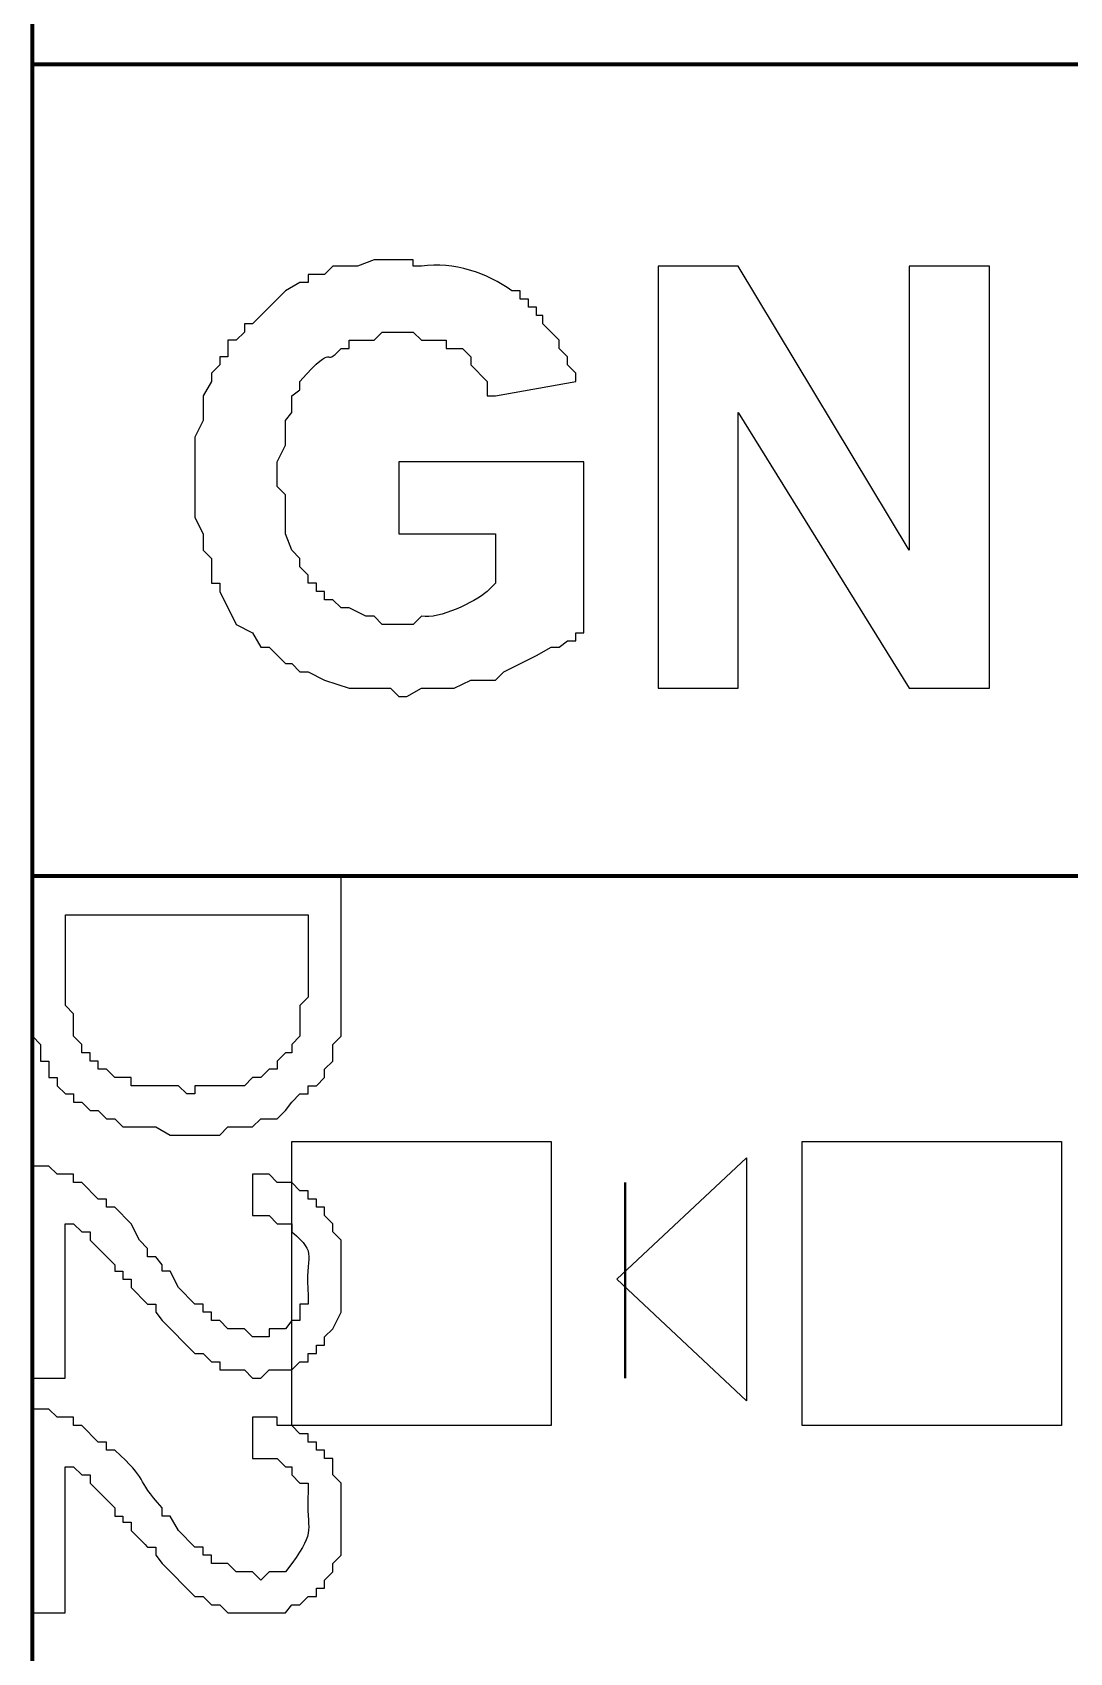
# Model space of a CAD drawing. Header units: millimetres. Extents: x -109 to -14.2, y -107.5 to -24.7.
# Drawn here: x -46.61 to -43.36, y -76.17 to -71.09 of the extents above; entities that cross this region are included whole.
import ezdxf

# ---------------------------------------------------------------- set-up
doc = ezdxf.new("R2010")
doc.units = ezdxf.units.MM
doc.header["$MEASUREMENT"] = 0
doc.layers.add('layer 1', color=7, linetype='Continuous')

msp = doc.modelspace()

# ---------------------------------------------------------------- linework, layer by layer
at = {"layer": 'layer 1', "color": 0, "lineweight": 80}
for points in [[(-46.6086, -91.5042), (-46.6086, -91.5042), (-46.6086, -40.7152), (-46.6086, -40.7152)], [(-46.6086, -71.1886), (-46.6086, -71.1886), (-37.9674, -71.1886), (-37.9674, -71.1886)], [(-46.6086, -73.7313), (-46.6086, -73.7313), (-37.9674, -73.7313), (-37.9674, -73.7313)]]:
    msp.add_open_spline(points, degree=3, dxfattribs=at)
at = {"layer": 'layer 1', "color": 0}
for points, knots in [([(-46.6086, -71.1886), (-46.6086, -71.1886), (-46.6086, -73.7313), (-46.6086, -73.7313), (-46.6086, -73.7313), (-46.6086, -73.7313), (-37.7157, -73.7313), (-37.7157, -73.7313), (-37.7157, -73.7313), (-37.7157, -73.7313), (-37.7157, -71.1886), (-37.7157, -71.1886), (-37.7157, -71.1886), (-37.7157, -71.1886), (-46.6086, -71.1886), (-46.6086, -71.1886)], [0, 0, 0, 0, 0.2, 0.2, 0.2, 0.2, 0.4, 0.4, 0.4, 0.4, 0.6, 0.6, 0.6, 0.6, 1, 1, 1, 1]), ([(-45.4599, -72.66), (-45.4599, -72.66), (-45.4599, -72.4341), (-45.4599, -72.4341), (-45.4599, -72.4341), (-45.4599, -72.4341), (-44.8791, -72.4341), (-44.8791, -72.4341), (-44.8791, -72.4341), (-44.8791, -72.4341), (-44.8791, -72.9697), (-44.8791, -72.9697), (-44.8791, -72.9697), (-44.8791, -72.9697), (-44.9049, -72.9697), (-44.9049, -72.9697), (-44.9049, -72.9697), (-44.9049, -72.9697), (-44.9049, -72.9956), (-44.9049, -72.9956), (-44.9049, -72.9956), (-44.9049, -72.9956), (-44.9307, -72.9956), (-44.9307, -72.9956), (-44.9307, -72.9956), (-44.9307, -72.9956), (-44.9565, -73.0149), (-44.9565, -73.0149), (-44.9565, -73.0149), (-44.9565, -73.0149), (-44.9823, -73.0149), (-44.9823, -73.0149), (-44.9823, -73.0149), (-44.9823, -73.0149), (-45.0275, -73.0407), (-45.0275, -73.0407), (-45.0275, -73.0407), (-45.0275, -73.0407), (-45.1307, -73.0924), (-45.1307, -73.0924), (-45.1307, -73.0924), (-45.1307, -73.0924), (-45.1565, -73.1182), (-45.1565, -73.1182), (-45.1565, -73.1182), (-45.1565, -73.1182), (-45.234, -73.1182), (-45.234, -73.1182), (-45.234, -73.1182), (-45.234, -73.1182), (-45.2856, -73.144), (-45.2856, -73.144), (-45.2856, -73.144), (-45.2856, -73.144), (-45.3889, -73.144), (-45.3889, -73.144), (-45.3889, -73.144), (-45.3889, -73.144), (-45.4341, -73.1698), (-45.4341, -73.1698), (-45.4341, -73.1698), (-45.4341, -73.1698), (-45.4599, -73.1698), (-45.4599, -73.1698), (-45.4599, -73.1698), (-45.4599, -73.1698), (-45.4857, -73.144), (-45.4857, -73.144), (-45.4857, -73.144), (-45.4857, -73.144), (-45.6148, -73.144), (-45.6148, -73.144), (-45.6148, -73.144), (-45.6148, -73.144), (-45.6922, -73.1182), (-45.6922, -73.1182), (-45.6922, -73.1182), (-45.6922, -73.1182), (-45.7438, -73.0924), (-45.7438, -73.0924), (-45.7438, -73.0924), (-45.7438, -73.0924), (-45.7696, -73.0924), (-45.7696, -73.0924), (-45.7696, -73.0924), (-45.7696, -73.0924), (-45.7954, -73.0665), (-45.7954, -73.0665), (-45.7954, -73.0665), (-45.7954, -73.0665), (-45.8148, -73.0665), (-45.8148, -73.0665), (-45.8148, -73.0665), (-45.8148, -73.0665), (-45.8664, -73.0149), (-45.8664, -73.0149), (-45.8664, -73.0149), (-45.8664, -73.0149), (-45.8922, -73.0149), (-45.8922, -73.0149), (-45.8922, -73.0149), (-45.8922, -73.0149), (-45.9181, -72.9697), (-45.9181, -72.9697), (-45.9181, -72.9697), (-45.9181, -72.9697), (-45.9697, -72.9439), (-45.9697, -72.9439), (-45.9697, -72.9439), (-45.9697, -72.9439), (-46.0213, -72.8407), (-46.0213, -72.8407), (-46.0213, -72.8407), (-46.0213, -72.8407), (-46.0213, -72.8149), (-46.0213, -72.8149), (-46.0213, -72.8149), (-46.0213, -72.8149), (-46.0471, -72.8149), (-46.0471, -72.8149), (-46.0471, -72.8149), (-46.0471, -72.8149), (-46.0471, -72.7374), (-46.0471, -72.7374), (-46.0471, -72.7374), (-46.0471, -72.7374), (-46.0729, -72.7116), (-46.0729, -72.7116), (-46.0729, -72.7116), (-46.0729, -72.7116), (-46.0729, -72.66), (-46.0729, -72.66), (-46.0729, -72.66), (-46.0729, -72.66), (-46.0988, -72.6084), (-46.0988, -72.6084), (-46.0988, -72.6084), (-46.0988, -72.6084), (-46.0988, -72.3567), (-46.0988, -72.3567), (-46.0988, -72.3567), (-46.0988, -72.3567), (-46.0729, -72.305), (-46.0729, -72.305), (-46.0729, -72.305), (-46.0729, -72.305), (-46.0729, -72.2276), (-46.0729, -72.2276), (-46.0729, -72.2276), (-46.0729, -72.2276), (-46.0471, -72.1824), (-46.0471, -72.1824), (-46.0471, -72.1824), (-46.0471, -72.1824), (-46.0471, -72.1566), (-46.0471, -72.1566), (-46.0471, -72.1566), (-46.0471, -72.1566), (-46.0213, -72.1308), (-46.0213, -72.1308), (-46.0213, -72.1308), (-46.0213, -72.1308), (-46.0213, -72.105), (-46.0213, -72.105), (-46.0213, -72.105), (-46.0213, -72.105), (-45.9955, -72.105), (-45.9955, -72.105), (-45.9955, -72.105), (-45.9955, -72.105), (-45.9955, -72.0533), (-45.9955, -72.0533), (-45.9955, -72.0533), (-45.9955, -72.0533), (-45.9697, -72.0533), (-45.9697, -72.0533), (-45.9697, -72.0533), (-45.9697, -72.0533), (-45.9439, -72.0275), (-45.9439, -72.0275), (-45.9439, -72.0275), (-45.9439, -72.0275), (-45.9439, -72.0017), (-45.9439, -72.0017), (-45.9439, -72.0017), (-45.9439, -72.0017), (-45.9181, -72.0017), (-45.9181, -72.0017), (-45.9181, -72.0017), (-45.9181, -72.0017), (-45.8148, -71.8985), (-45.8148, -71.8985), (-45.8148, -71.8985), (-45.8148, -71.8985), (-45.7696, -71.8727), (-45.7696, -71.8727), (-45.7696, -71.8727), (-45.7696, -71.8727), (-45.7438, -71.8727), (-45.7438, -71.8727), (-45.7438, -71.8727), (-45.7438, -71.8727), (-45.7438, -71.8468), (-45.7438, -71.8468), (-45.7438, -71.8468), (-45.7438, -71.8468), (-45.6922, -71.8468), (-45.6922, -71.8468), (-45.6922, -71.8468), (-45.6922, -71.8468), (-45.6664, -71.821), (-45.6664, -71.821), (-45.6664, -71.821), (-45.6664, -71.821), (-45.5889, -71.821), (-45.5889, -71.821), (-45.5889, -71.821), (-45.5889, -71.821), (-45.5373, -71.8017), (-45.5373, -71.8017), (-45.5373, -71.8017), (-45.5373, -71.8017), (-45.4147, -71.8017), (-45.4147, -71.8017), (-45.4147, -71.8017), (-45.4147, -71.8017), (-45.4147, -71.821), (-45.4147, -71.821), (-45.4147, -71.821), (-45.4147, -71.821), (-45.3889, -71.821), (-45.3889, -71.821), (-45.3889, -71.821), (-45.2852, -71.8061), (-45.1836, -71.8425), (-45.1049, -71.8985), (-45.1049, -71.8985), (-45.1049, -71.8985), (-45.0791, -71.8985), (-45.0791, -71.8985), (-45.0791, -71.8985), (-45.0791, -71.8985), (-45.0791, -71.9243), (-45.0791, -71.9243), (-45.0791, -71.9243), (-45.0791, -71.9243), (-45.0533, -71.9243), (-45.0533, -71.9243), (-45.0533, -71.9243), (-45.0533, -71.9243), (-45.0533, -71.9501), (-45.0533, -71.9501), (-45.0533, -71.9501), (-45.0533, -71.9501), (-45.0275, -71.9501), (-45.0275, -71.9501), (-45.0275, -71.9501), (-45.0275, -71.9501), (-45.0275, -71.9759), (-45.0275, -71.9759), (-45.0275, -71.9759), (-45.0275, -71.9759), (-45.0081, -71.9759), (-45.0081, -71.9759), (-45.0081, -71.9759), (-45.0081, -71.9759), (-45.0081, -72.0017), (-45.0081, -72.0017), (-45.0081, -72.0017), (-45.0081, -72.0017), (-44.9565, -72.0533), (-44.9565, -72.0533), (-44.9565, -72.0533), (-44.9565, -72.0533), (-44.9565, -72.0792), (-44.9565, -72.0792), (-44.9565, -72.0792), (-44.9565, -72.0792), (-44.9307, -72.105), (-44.9307, -72.105), (-44.9307, -72.105), (-44.9307, -72.105), (-44.9307, -72.1308), (-44.9307, -72.1308), (-44.9307, -72.1308), (-44.9307, -72.1308), (-44.9049, -72.1566), (-44.9049, -72.1566), (-44.9049, -72.1566), (-44.9049, -72.1566), (-44.9049, -72.1824), (-44.9049, -72.1824), (-44.9049, -72.1824), (-44.9049, -72.1824), (-45.1565, -72.2276), (-45.1565, -72.2276), (-45.1565, -72.2276), (-45.1565, -72.2276), (-45.1824, -72.2276), (-45.1824, -72.2276), (-45.1824, -72.2276), (-45.1824, -72.2276), (-45.1824, -72.1824), (-45.1824, -72.1824), (-45.1824, -72.1824), (-45.1824, -72.1824), (-45.234, -72.1308), (-45.234, -72.1308), (-45.234, -72.1308), (-45.234, -72.1308), (-45.234, -72.105), (-45.234, -72.105), (-45.234, -72.105), (-45.234, -72.105), (-45.2598, -72.0792), (-45.2598, -72.0792), (-45.2598, -72.0792), (-45.2598, -72.0792), (-45.3114, -72.0792), (-45.3114, -72.0792), (-45.3114, -72.0792), (-45.3114, -72.0792), (-45.3114, -72.0533), (-45.3114, -72.0533), (-45.3114, -72.0533), (-45.3114, -72.0533), (-45.3889, -72.0533), (-45.3889, -72.0533), (-45.3889, -72.0533), (-45.3889, -72.0533), (-45.4147, -72.0275), (-45.4147, -72.0275), (-45.4147, -72.0275), (-45.4147, -72.0275), (-45.5115, -72.0275), (-45.5115, -72.0275), (-45.5115, -72.0275), (-45.5115, -72.0275), (-45.5373, -72.0533), (-45.5373, -72.0533), (-45.5373, -72.0533), (-45.5373, -72.0533), (-45.6148, -72.0533), (-45.6148, -72.0533), (-45.6148, -72.0533), (-45.6148, -72.0533), (-45.6148, -72.0792), (-45.6148, -72.0792), (-45.6148, -72.0792), (-45.6148, -72.0792), (-45.6406, -72.0792), (-45.6406, -72.0792), (-45.6406, -72.0792), (-45.7019, -72.1468), (-45.6501, -72.0475), (-45.7696, -72.1824), (-45.7696, -72.1824), (-45.7696, -72.1824), (-45.7696, -72.2082), (-45.7696, -72.2082), (-45.7696, -72.2082), (-45.7696, -72.2082), (-45.7954, -72.2276), (-45.7954, -72.2276), (-45.7954, -72.2276), (-45.7954, -72.2276), (-45.7954, -72.2792), (-45.7954, -72.2792), (-45.7954, -72.2792), (-45.7954, -72.2792), (-45.8148, -72.305), (-45.8148, -72.305), (-45.8148, -72.305), (-45.8148, -72.305), (-45.8148, -72.3825), (-45.8148, -72.3825), (-45.8148, -72.3825), (-45.8148, -72.3825), (-45.8406, -72.4341), (-45.8406, -72.4341), (-45.8406, -72.4341), (-45.8406, -72.4341), (-45.8406, -72.5116), (-45.8406, -72.5116), (-45.8406, -72.5116), (-45.8406, -72.5116), (-45.8148, -72.5373), (-45.8148, -72.5373), (-45.8148, -72.5373), (-45.8148, -72.5373), (-45.8148, -72.66), (-45.8148, -72.66), (-45.8148, -72.66), (-45.8148, -72.66), (-45.7954, -72.7116), (-45.7954, -72.7116), (-45.7954, -72.7116), (-45.7954, -72.7116), (-45.7696, -72.7374), (-45.7696, -72.7374), (-45.7696, -72.7374), (-45.7696, -72.7374), (-45.7696, -72.7632), (-45.7696, -72.7632), (-45.7696, -72.7632), (-45.7696, -72.7632), (-45.7438, -72.789), (-45.7438, -72.789), (-45.7438, -72.789), (-45.7438, -72.789), (-45.7438, -72.8149), (-45.7438, -72.8149), (-45.7438, -72.8149), (-45.7438, -72.8149), (-45.718, -72.8149), (-45.718, -72.8149), (-45.718, -72.8149), (-45.718, -72.8149), (-45.718, -72.8407), (-45.718, -72.8407), (-45.718, -72.8407), (-45.718, -72.8407), (-45.6922, -72.8407), (-45.6922, -72.8407), (-45.6922, -72.8407), (-45.6922, -72.8407), (-45.6922, -72.8665), (-45.6922, -72.8665), (-45.6922, -72.8665), (-45.6922, -72.8665), (-45.6664, -72.8665), (-45.6664, -72.8665), (-45.6664, -72.8665), (-45.6664, -72.8665), (-45.6406, -72.8923), (-45.6406, -72.8923), (-45.6406, -72.8923), (-45.6406, -72.8923), (-45.6148, -72.8923), (-45.6148, -72.8923), (-45.6148, -72.8923), (-45.6148, -72.8923), (-45.5631, -72.9181), (-45.5631, -72.9181), (-45.5631, -72.9181), (-45.5631, -72.9181), (-45.5373, -72.9181), (-45.5373, -72.9181), (-45.5373, -72.9181), (-45.5373, -72.9181), (-45.5115, -72.9439), (-45.5115, -72.9439), (-45.5115, -72.9439), (-45.5115, -72.9439), (-45.4147, -72.9439), (-45.4147, -72.9439), (-45.4147, -72.9439), (-45.4147, -72.9439), (-45.3889, -72.9181), (-45.3889, -72.9181), (-45.3889, -72.9181), (-45.3305, -72.9278), (-45.224, -72.8744), (-45.1824, -72.8407), (-45.1824, -72.8407), (-45.1824, -72.8407), (-45.1565, -72.8149), (-45.1565, -72.8149), (-45.1565, -72.8149), (-45.1565, -72.8149), (-45.1565, -72.66), (-45.1565, -72.66), (-45.1565, -72.66), (-45.1565, -72.66), (-45.4599, -72.66), (-45.4599, -72.66)], [0, 0, 0, 0, 0.008333, 0.008333, 0.008333, 0.008333, 0.016667, 0.016667, 0.016667, 0.016667, 0.025, 0.025, 0.025, 0.025, 0.033333, 0.033333, 0.033333, 0.033333, 0.041667, 0.041667, 0.041667, 0.041667, 0.05, 0.05, 0.05, 0.05, 0.058333, 0.058333, 0.058333, 0.058333, 0.066667, 0.066667, 0.066667, 0.066667, 0.075, 0.075, 0.075, 0.075, 0.083333, 0.083333, 0.083333, 0.083333, 0.091667, 0.091667, 0.091667, 0.091667, 0.1, 0.1, 0.1, 0.1, 0.108333, 0.108333, 0.108333, 0.108333, 0.116667, 0.116667, 0.116667, 0.116667, 0.125, 0.125, 0.125, 0.125, 0.133333, 0.133333, 0.133333, 0.133333, 0.141667, 0.141667, 0.141667, 0.141667, 0.15, 0.15, 0.15, 0.15, 0.158333, 0.158333, 0.158333, 0.158333, 0.166667, 0.166667, 0.166667, 0.166667, 0.175, 0.175, 0.175, 0.175, 0.183333, 0.183333, 0.183333, 0.183333, 0.191667, 0.191667, 0.191667, 0.191667, 0.2, 0.2, 0.2, 0.2, 0.208333, 0.208333, 0.208333, 0.208333, 0.216667, 0.216667, 0.216667, 0.216667, 0.225, 0.225, 0.225, 0.225, 0.233333, 0.233333, 0.233333, 0.233333, 0.241667, 0.241667, 0.241667, 0.241667, 0.25, 0.25, 0.25, 0.25, 0.258333, 0.258333, 0.258333, 0.258333, 0.266667, 0.266667, 0.266667, 0.266667, 0.275, 0.275, 0.275, 0.275, 0.283333, 0.283333, 0.283333, 0.283333, 0.291667, 0.291667, 0.291667, 0.291667, 0.3, 0.3, 0.3, 0.3, 0.308333, 0.308333, 0.308333, 0.308333, 0.316667, 0.316667, 0.316667, 0.316667, 0.325, 0.325, 0.325, 0.325, 0.333333, 0.333333, 0.333333, 0.333333, 0.341667, 0.341667, 0.341667, 0.341667, 0.35, 0.35, 0.35, 0.35, 0.358333, 0.358333, 0.358333, 0.358333, 0.366667, 0.366667, 0.366667, 0.366667, 0.375, 0.375, 0.375, 0.375, 0.383333, 0.383333, 0.383333, 0.383333, 0.391667, 0.391667, 0.391667, 0.391667, 0.4, 0.4, 0.4, 0.4, 0.408333, 0.408333, 0.408333, 0.408333, 0.416667, 0.416667, 0.416667, 0.416667, 0.425, 0.425, 0.425, 0.425, 0.433333, 0.433333, 0.433333, 0.433333, 0.441667, 0.441667, 0.441667, 0.441667, 0.45, 0.45, 0.45, 0.45, 0.458333, 0.458333, 0.458333, 0.458333, 0.466667, 0.466667, 0.466667, 0.466667, 0.475, 0.475, 0.475, 0.475, 0.483333, 0.483333, 0.483333, 0.483333, 0.491667, 0.491667, 0.491667, 0.491667, 0.5, 0.5, 0.5, 0.5, 0.508333, 0.508333, 0.508333, 0.508333, 0.516667, 0.516667, 0.516667, 0.516667, 0.525, 0.525, 0.525, 0.525, 0.533333, 0.533333, 0.533333, 0.533333, 0.541667, 0.541667, 0.541667, 0.541667, 0.55, 0.55, 0.55, 0.55, 0.558333, 0.558333, 0.558333, 0.558333, 0.566667, 0.566667, 0.566667, 0.566667, 0.575, 0.575, 0.575, 0.575, 0.583333, 0.583333, 0.583333, 0.583333, 0.591667, 0.591667, 0.591667, 0.591667, 0.6, 0.6, 0.6, 0.6, 0.608333, 0.608333, 0.608333, 0.608333, 0.616667, 0.616667, 0.616667, 0.616667, 0.625, 0.625, 0.625, 0.625, 0.633333, 0.633333, 0.633333, 0.633333, 0.641667, 0.641667, 0.641667, 0.641667, 0.65, 0.65, 0.65, 0.65, 0.658333, 0.658333, 0.658333, 0.658333, 0.666667, 0.666667, 0.666667, 0.666667, 0.675, 0.675, 0.675, 0.675, 0.683333, 0.683333, 0.683333, 0.683333, 0.691667, 0.691667, 0.691667, 0.691667, 0.7, 0.7, 0.7, 0.7, 0.708333, 0.708333, 0.708333, 0.708333, 0.716667, 0.716667, 0.716667, 0.716667, 0.725, 0.725, 0.725, 0.725, 0.733333, 0.733333, 0.733333, 0.733333, 0.741667, 0.741667, 0.741667, 0.741667, 0.75, 0.75, 0.75, 0.75, 0.758333, 0.758333, 0.758333, 0.758333, 0.766667, 0.766667, 0.766667, 0.766667, 0.775, 0.775, 0.775, 0.775, 0.783333, 0.783333, 0.783333, 0.783333, 0.791667, 0.791667, 0.791667, 0.791667, 0.8, 0.8, 0.8, 0.8, 0.808333, 0.808333, 0.808333, 0.808333, 0.816667, 0.816667, 0.816667, 0.816667, 0.825, 0.825, 0.825, 0.825, 0.833333, 0.833333, 0.833333, 0.833333, 0.841667, 0.841667, 0.841667, 0.841667, 0.85, 0.85, 0.85, 0.85, 0.858333, 0.858333, 0.858333, 0.858333, 0.866667, 0.866667, 0.866667, 0.866667, 0.875, 0.875, 0.875, 0.875, 0.883333, 0.883333, 0.883333, 0.883333, 0.891667, 0.891667, 0.891667, 0.891667, 0.9, 0.9, 0.9, 0.9, 0.908333, 0.908333, 0.908333, 0.908333, 0.916667, 0.916667, 0.916667, 0.916667, 0.925, 0.925, 0.925, 0.925, 0.933333, 0.933333, 0.933333, 0.933333, 0.941667, 0.941667, 0.941667, 0.941667, 0.95, 0.95, 0.95, 0.95, 0.958333, 0.958333, 0.958333, 0.958333, 0.966667, 0.966667, 0.966667, 0.966667, 0.975, 0.975, 0.975, 0.975, 0.983333, 0.983333, 0.983333, 0.983333, 1, 1, 1, 1]), ([(-44.6467, -73.144), (-44.6467, -73.144), (-44.6467, -71.821), (-44.6467, -71.821), (-44.6467, -71.821), (-44.6467, -71.821), (-44.3951, -71.821), (-44.3951, -71.821), (-44.3951, -71.821), (-44.3951, -71.821), (-43.8594, -72.7116), (-43.8594, -72.7116), (-43.8594, -72.7116), (-43.8594, -72.7116), (-43.8594, -71.821), (-43.8594, -71.821), (-43.8594, -71.821), (-43.8594, -71.821), (-43.6077, -71.821), (-43.6077, -71.821), (-43.6077, -71.821), (-43.6077, -71.821), (-43.6077, -73.144), (-43.6077, -73.144), (-43.6077, -73.144), (-43.6077, -73.144), (-43.8594, -73.144), (-43.8594, -73.144), (-43.8594, -73.144), (-43.8594, -73.144), (-44.3951, -72.2792), (-44.3951, -72.2792), (-44.3951, -72.2792), (-44.3951, -72.2792), (-44.3951, -73.144), (-44.3951, -73.144), (-44.3951, -73.144), (-44.3951, -73.144), (-44.6467, -73.144), (-44.6467, -73.144)], [0, 0, 0, 0, 0.090909, 0.090909, 0.090909, 0.090909, 0.181818, 0.181818, 0.181818, 0.181818, 0.272727, 0.272727, 0.272727, 0.272727, 0.363636, 0.363636, 0.363636, 0.363636, 0.454545, 0.454545, 0.454545, 0.454545, 0.545455, 0.545455, 0.545455, 0.545455, 0.636364, 0.636364, 0.636364, 0.636364, 0.727273, 0.727273, 0.727273, 0.727273, 0.818182, 0.818182, 0.818182, 0.818182, 1, 1, 1, 1]), ([(-46.6086, -73.7313), (-46.6086, -73.7313), (-45.6406, -73.7313), (-45.6406, -73.7313), (-45.6406, -73.7313), (-45.6406, -73.7313), (-45.6406, -74.2346), (-45.6406, -74.2346), (-45.6406, -74.2346), (-45.6406, -74.2346), (-45.6664, -74.2604), (-45.6664, -74.2604), (-45.6664, -74.2604), (-45.6664, -74.2604), (-45.6664, -74.3121), (-45.6664, -74.3121), (-45.6664, -74.3121), (-45.6664, -74.3121), (-45.6922, -74.3379), (-45.6922, -74.3379), (-45.6922, -74.3379), (-45.6922, -74.3379), (-45.6922, -74.3637), (-45.6922, -74.3637), (-45.6922, -74.3637), (-45.6922, -74.3637), (-45.718, -74.3895), (-45.718, -74.3895), (-45.718, -74.3895), (-45.718, -74.3895), (-45.7438, -74.3895), (-45.7438, -74.3895), (-45.7438, -74.3895), (-45.7438, -74.3895), (-45.7438, -74.4153), (-45.7438, -74.4153), (-45.7438, -74.4153), (-45.7438, -74.4153), (-45.7696, -74.4153), (-45.7696, -74.4153), (-45.7696, -74.4153), (-45.7696, -74.4153), (-45.7954, -74.4411), (-45.7954, -74.4411), (-45.7954, -74.4411), (-45.7954, -74.4411), (-45.8148, -74.467), (-45.8148, -74.467), (-45.8148, -74.467), (-45.8148, -74.467), (-45.8406, -74.4928), (-45.8406, -74.4928), (-45.8406, -74.4928), (-45.8406, -74.4928), (-45.8922, -74.4928), (-45.8922, -74.4928), (-45.8922, -74.4928), (-45.8922, -74.4928), (-45.9181, -74.5186), (-45.9181, -74.5186), (-45.9181, -74.5186), (-45.9181, -74.5186), (-45.9955, -74.5186), (-45.9955, -74.5186), (-45.9955, -74.5186), (-45.9955, -74.5186), (-46.0213, -74.5444), (-46.0213, -74.5444), (-46.0213, -74.5444), (-46.0213, -74.5444), (-46.1762, -74.5444), (-46.1762, -74.5444), (-46.1762, -74.5444), (-46.1762, -74.5444), (-46.2214, -74.5186), (-46.2214, -74.5186), (-46.2214, -74.5186), (-46.2214, -74.5186), (-46.3246, -74.5186), (-46.3246, -74.5186), (-46.3246, -74.5186), (-46.3246, -74.5186), (-46.3505, -74.4928), (-46.3505, -74.4928), (-46.3505, -74.4928), (-46.3505, -74.4928), (-46.3763, -74.4928), (-46.3763, -74.4928), (-46.3763, -74.4928), (-46.3763, -74.4928), (-46.4021, -74.467), (-46.4021, -74.467), (-46.4021, -74.467), (-46.4021, -74.467), (-46.4279, -74.467), (-46.4279, -74.467), (-46.4279, -74.467), (-46.4279, -74.467), (-46.4537, -74.4411), (-46.4537, -74.4411), (-46.4537, -74.4411), (-46.4537, -74.4411), (-46.4795, -74.4411), (-46.4795, -74.4411), (-46.4795, -74.4411), (-46.4795, -74.4411), (-46.4795, -74.4153), (-46.4795, -74.4153), (-46.4795, -74.4153), (-46.4795, -74.4153), (-46.5053, -74.4153), (-46.5053, -74.4153), (-46.5053, -74.4153), (-46.5053, -74.4153), (-46.5311, -74.3895), (-46.5311, -74.3895), (-46.5311, -74.3895), (-46.5311, -74.3895), (-46.5311, -74.3637), (-46.5311, -74.3637), (-46.5311, -74.3637), (-46.5311, -74.3637), (-46.557, -74.3637), (-46.557, -74.3637), (-46.557, -74.3637), (-46.557, -74.3637), (-46.557, -74.3121), (-46.557, -74.3121), (-46.557, -74.3121), (-46.557, -74.3121), (-46.5828, -74.3121), (-46.5828, -74.3121), (-46.5828, -74.3121), (-46.5828, -74.3121), (-46.5828, -74.2604), (-46.5828, -74.2604), (-46.5828, -74.2604), (-46.5828, -74.2604), (-46.6086, -74.2346), (-46.6086, -74.2346), (-46.6086, -74.2346), (-46.6086, -74.2346), (-46.6086, -74.0862), (-46.6086, -74.0862), (-46.6086, -74.0862), (-46.6086, -74.0862), (-46.6086, -73.7313), (-46.6086, -73.7313)], [0, 0, 0, 0, 0.026316, 0.026316, 0.026316, 0.026316, 0.052632, 0.052632, 0.052632, 0.052632, 0.078947, 0.078947, 0.078947, 0.078947, 0.105263, 0.105263, 0.105263, 0.105263, 0.131579, 0.131579, 0.131579, 0.131579, 0.157895, 0.157895, 0.157895, 0.157895, 0.184211, 0.184211, 0.184211, 0.184211, 0.210526, 0.210526, 0.210526, 0.210526, 0.236842, 0.236842, 0.236842, 0.236842, 0.263158, 0.263158, 0.263158, 0.263158, 0.289474, 0.289474, 0.289474, 0.289474, 0.315789, 0.315789, 0.315789, 0.315789, 0.342105, 0.342105, 0.342105, 0.342105, 0.368421, 0.368421, 0.368421, 0.368421, 0.394737, 0.394737, 0.394737, 0.394737, 0.421053, 0.421053, 0.421053, 0.421053, 0.447368, 0.447368, 0.447368, 0.447368, 0.473684, 0.473684, 0.473684, 0.473684, 0.5, 0.5, 0.5, 0.5, 0.526316, 0.526316, 0.526316, 0.526316, 0.552632, 0.552632, 0.552632, 0.552632, 0.578947, 0.578947, 0.578947, 0.578947, 0.605263, 0.605263, 0.605263, 0.605263, 0.631579, 0.631579, 0.631579, 0.631579, 0.657895, 0.657895, 0.657895, 0.657895, 0.684211, 0.684211, 0.684211, 0.684211, 0.710526, 0.710526, 0.710526, 0.710526, 0.736842, 0.736842, 0.736842, 0.736842, 0.763158, 0.763158, 0.763158, 0.763158, 0.789474, 0.789474, 0.789474, 0.789474, 0.815789, 0.815789, 0.815789, 0.815789, 0.842105, 0.842105, 0.842105, 0.842105, 0.868421, 0.868421, 0.868421, 0.868421, 0.894737, 0.894737, 0.894737, 0.894737, 0.921053, 0.921053, 0.921053, 0.921053, 0.947368, 0.947368, 0.947368, 0.947368, 1, 1, 1, 1]), ([(-46.5053, -73.8539), (-46.5053, -73.8539), (-46.5053, -74.1378), (-46.5053, -74.1378), (-46.5053, -74.1378), (-46.5053, -74.1378), (-46.4795, -74.1636), (-46.4795, -74.1636), (-46.4795, -74.1636), (-46.4795, -74.1636), (-46.4795, -74.2346), (-46.4795, -74.2346), (-46.4795, -74.2346), (-46.4795, -74.2346), (-46.4537, -74.2604), (-46.4537, -74.2604), (-46.4537, -74.2604), (-46.4537, -74.2604), (-46.4537, -74.2863), (-46.4537, -74.2863), (-46.4537, -74.2863), (-46.4537, -74.2863), (-46.4279, -74.2863), (-46.4279, -74.2863), (-46.4279, -74.2863), (-46.4279, -74.2863), (-46.4279, -74.3121), (-46.4279, -74.3121), (-46.4279, -74.3121), (-46.4279, -74.3121), (-46.4021, -74.3121), (-46.4021, -74.3121), (-46.4021, -74.3121), (-46.4021, -74.3121), (-46.4021, -74.3379), (-46.4021, -74.3379), (-46.4021, -74.3379), (-46.4021, -74.3379), (-46.3763, -74.3379), (-46.3763, -74.3379), (-46.3763, -74.3379), (-46.3763, -74.3379), (-46.3505, -74.3637), (-46.3505, -74.3637), (-46.3505, -74.3637), (-46.3505, -74.3637), (-46.2988, -74.3637), (-46.2988, -74.3637), (-46.2988, -74.3637), (-46.2988, -74.3637), (-46.2988, -74.3895), (-46.2988, -74.3895), (-46.2988, -74.3895), (-46.2988, -74.3895), (-46.1504, -74.3895), (-46.1504, -74.3895), (-46.1504, -74.3895), (-46.1504, -74.3895), (-46.1246, -74.4153), (-46.1246, -74.4153), (-46.1246, -74.4153), (-46.1246, -74.4153), (-46.0988, -74.4153), (-46.0988, -74.4153), (-46.0988, -74.4153), (-46.0988, -74.4153), (-46.0988, -74.3895), (-46.0988, -74.3895), (-46.0988, -74.3895), (-46.0988, -74.3895), (-45.9439, -74.3895), (-45.9439, -74.3895), (-45.9439, -74.3895), (-45.9439, -74.3895), (-45.9181, -74.3637), (-45.9181, -74.3637), (-45.9181, -74.3637), (-45.9181, -74.3637), (-45.8922, -74.3637), (-45.8922, -74.3637), (-45.8922, -74.3637), (-45.8922, -74.3637), (-45.8664, -74.3379), (-45.8664, -74.3379), (-45.8664, -74.3379), (-45.8664, -74.3379), (-45.8406, -74.3379), (-45.8406, -74.3379), (-45.8406, -74.3379), (-45.8406, -74.3379), (-45.8406, -74.3121), (-45.8406, -74.3121), (-45.8406, -74.3121), (-45.8406, -74.3121), (-45.8148, -74.2863), (-45.8148, -74.2863), (-45.8148, -74.2863), (-45.8148, -74.2863), (-45.7954, -74.2863), (-45.7954, -74.2863), (-45.7954, -74.2863), (-45.7954, -74.2863), (-45.7954, -74.2604), (-45.7954, -74.2604), (-45.7954, -74.2604), (-45.7954, -74.2604), (-45.7696, -74.2346), (-45.7696, -74.2346), (-45.7696, -74.2346), (-45.7696, -74.2346), (-45.7696, -74.1378), (-45.7696, -74.1378), (-45.7696, -74.1378), (-45.7696, -74.1378), (-45.7438, -74.112), (-45.7438, -74.112), (-45.7438, -74.112), (-45.7438, -74.112), (-45.7438, -73.8539), (-45.7438, -73.8539), (-45.7438, -73.8539), (-45.7438, -73.8539), (-46.5053, -73.8539), (-46.5053, -73.8539)], [0, 0, 0, 0, 0.03125, 0.03125, 0.03125, 0.03125, 0.0625, 0.0625, 0.0625, 0.0625, 0.09375, 0.09375, 0.09375, 0.09375, 0.125, 0.125, 0.125, 0.125, 0.15625, 0.15625, 0.15625, 0.15625, 0.1875, 0.1875, 0.1875, 0.1875, 0.21875, 0.21875, 0.21875, 0.21875, 0.25, 0.25, 0.25, 0.25, 0.28125, 0.28125, 0.28125, 0.28125, 0.3125, 0.3125, 0.3125, 0.3125, 0.34375, 0.34375, 0.34375, 0.34375, 0.375, 0.375, 0.375, 0.375, 0.40625, 0.40625, 0.40625, 0.40625, 0.4375, 0.4375, 0.4375, 0.4375, 0.46875, 0.46875, 0.46875, 0.46875, 0.5, 0.5, 0.5, 0.5, 0.53125, 0.53125, 0.53125, 0.53125, 0.5625, 0.5625, 0.5625, 0.5625, 0.59375, 0.59375, 0.59375, 0.59375, 0.625, 0.625, 0.625, 0.625, 0.65625, 0.65625, 0.65625, 0.65625, 0.6875, 0.6875, 0.6875, 0.6875, 0.71875, 0.71875, 0.71875, 0.71875, 0.75, 0.75, 0.75, 0.75, 0.78125, 0.78125, 0.78125, 0.78125, 0.8125, 0.8125, 0.8125, 0.8125, 0.84375, 0.84375, 0.84375, 0.84375, 0.875, 0.875, 0.875, 0.875, 0.90625, 0.90625, 0.90625, 0.90625, 0.9375, 0.9375, 0.9375, 0.9375, 1, 1, 1, 1]), ([(-45.7954, -74.5638), (-45.7954, -74.5638), (-45.7954, -75.4543), (-45.7954, -75.4543), (-45.7954, -75.4543), (-45.7954, -75.4543), (-44.9823, -75.4543), (-44.9823, -75.4543), (-44.9823, -75.4543), (-44.9823, -75.4543), (-44.9823, -74.5638), (-44.9823, -74.5638), (-44.9823, -74.5638), (-44.9823, -74.5638), (-45.7954, -74.5638), (-45.7954, -74.5638)], [0, 0, 0, 0, 0.2, 0.2, 0.2, 0.2, 0.4, 0.4, 0.4, 0.4, 0.6, 0.6, 0.6, 0.6, 1, 1, 1, 1]), ([(-44.195, -74.5638), (-44.195, -74.5638), (-44.195, -75.4543), (-44.195, -75.4543), (-44.195, -75.4543), (-44.195, -75.4543), (-43.3818, -75.4543), (-43.3818, -75.4543), (-43.3818, -75.4543), (-43.3818, -75.4543), (-43.3818, -74.5638), (-43.3818, -74.5638), (-43.3818, -74.5638), (-43.3818, -74.5638), (-44.195, -74.5638), (-44.195, -74.5638)], [0, 0, 0, 0, 0.2, 0.2, 0.2, 0.2, 0.4, 0.4, 0.4, 0.4, 0.6, 0.6, 0.6, 0.6, 1, 1, 1, 1]), ([(-44.3692, -74.6154), (-44.3692, -74.6154), (-44.7758, -74.9961), (-44.7758, -74.9961), (-44.7758, -74.9961), (-44.7758, -74.9961), (-44.3692, -75.3769), (-44.3692, -75.3769), (-44.3692, -75.3769), (-44.3692, -75.3769), (-44.3692, -74.6154), (-44.3692, -74.6154)], [0, 0, 0, 0, 0.25, 0.25, 0.25, 0.25, 0.5, 0.5, 0.5, 0.5, 1, 1, 1, 1]), ([(-46.5054, -75.3059), (-46.5054, -75.3059), (-46.6087, -75.3059), (-46.6087, -75.3059), (-46.6087, -75.3059), (-46.6087, -75.3059), (-46.6087, -74.6412), (-46.6087, -74.6412), (-46.6087, -74.6412), (-46.6087, -74.6412), (-46.5571, -74.6412), (-46.5571, -74.6412), (-46.5571, -74.6412), (-46.5571, -74.6412), (-46.5313, -74.667), (-46.5313, -74.667), (-46.5313, -74.667), (-46.5313, -74.667), (-46.4796, -74.667), (-46.4796, -74.667), (-46.4796, -74.667), (-46.4796, -74.667), (-46.4796, -74.6928), (-46.4796, -74.6928), (-46.4796, -74.6928), (-46.4796, -74.6928), (-46.4538, -74.6928), (-46.4538, -74.6928), (-46.4538, -74.6928), (-46.4538, -74.6928), (-46.4022, -74.7444), (-46.4022, -74.7444), (-46.4022, -74.7444), (-46.4022, -74.7444), (-46.3764, -74.7444), (-46.3764, -74.7444), (-46.3764, -74.7444), (-46.3764, -74.7444), (-46.3764, -74.7703), (-46.3764, -74.7703), (-46.3764, -74.7703), (-46.3764, -74.7703), (-46.3505, -74.7703), (-46.3505, -74.7703), (-46.3505, -74.7703), (-46.3505, -74.7703), (-46.2989, -74.8219), (-46.2989, -74.8219), (-46.2989, -74.8219), (-46.2989, -74.8219), (-46.2731, -74.8735), (-46.2731, -74.8735), (-46.2731, -74.8735), (-46.2731, -74.8735), (-46.2473, -74.8993), (-46.2473, -74.8993), (-46.2473, -74.8993), (-46.2473, -74.8993), (-46.2473, -74.9251), (-46.2473, -74.9251), (-46.2473, -74.9251), (-46.2473, -74.9251), (-46.2215, -74.9251), (-46.2215, -74.9251), (-46.2215, -74.9251), (-46.2215, -74.9251), (-46.2021, -74.951), (-46.2021, -74.951), (-46.2021, -74.951), (-46.2021, -74.951), (-46.2021, -74.9703), (-46.2021, -74.9703), (-46.2021, -74.9703), (-46.2021, -74.9703), (-46.1763, -74.9703), (-46.1763, -74.9703), (-46.1763, -74.9703), (-46.1763, -74.9703), (-46.1505, -75.022), (-46.1505, -75.022), (-46.1505, -75.022), (-46.1505, -75.022), (-46.0989, -75.0736), (-46.0989, -75.0736), (-46.0989, -75.0736), (-46.0989, -75.0736), (-46.073, -75.0736), (-46.073, -75.0736), (-46.073, -75.0736), (-46.073, -75.0736), (-46.073, -75.0994), (-46.073, -75.0994), (-46.073, -75.0994), (-46.073, -75.0994), (-46.0472, -75.0994), (-46.0472, -75.0994), (-46.0472, -75.0994), (-46.0472, -75.0994), (-46.0472, -75.1252), (-46.0472, -75.1252), (-46.0472, -75.1252), (-46.0472, -75.1252), (-46.0214, -75.1252), (-46.0214, -75.1252), (-46.0214, -75.1252), (-46.0214, -75.1252), (-45.9956, -75.151), (-45.9956, -75.151), (-45.9956, -75.151), (-45.9956, -75.151), (-45.944, -75.151), (-45.944, -75.151), (-45.944, -75.151), (-45.944, -75.151), (-45.9182, -75.1768), (-45.9182, -75.1768), (-45.9182, -75.1768), (-45.9182, -75.1768), (-45.8665, -75.1768), (-45.8665, -75.1768), (-45.8665, -75.1768), (-45.8665, -75.1768), (-45.8665, -75.151), (-45.8665, -75.151), (-45.8665, -75.151), (-45.8665, -75.151), (-45.8149, -75.151), (-45.8149, -75.151), (-45.8149, -75.151), (-45.8149, -75.151), (-45.7956, -75.1252), (-45.7956, -75.1252), (-45.7956, -75.1252), (-45.7956, -75.1252), (-45.7697, -75.1252), (-45.7697, -75.1252), (-45.7697, -75.1252), (-45.7697, -75.1252), (-45.7697, -75.0736), (-45.7697, -75.0736), (-45.7697, -75.0736), (-45.7697, -75.0736), (-45.7439, -75.0736), (-45.7439, -75.0736), (-45.7439, -75.0736), (-45.7439, -75.0736), (-45.7439, -75.0478), (-45.7439, -75.0478), (-45.7439, -75.0478), (-45.7554, -74.9152), (-45.7094, -74.9187), (-45.7956, -74.8477), (-45.7956, -74.8477), (-45.7956, -74.8477), (-45.7956, -74.8219), (-45.7956, -74.8219), (-45.7956, -74.8219), (-45.7956, -74.8219), (-45.8407, -74.8219), (-45.8407, -74.8219), (-45.8407, -74.8219), (-45.8407, -74.8219), (-45.8665, -74.7961), (-45.8665, -74.7961), (-45.8665, -74.7961), (-45.8665, -74.7961), (-45.9182, -74.7961), (-45.9182, -74.7961), (-45.9182, -74.7961), (-45.9182, -74.7961), (-45.9182, -74.667), (-45.9182, -74.667), (-45.9182, -74.667), (-45.9182, -74.667), (-45.8665, -74.667), (-45.8665, -74.667), (-45.8665, -74.667), (-45.8665, -74.667), (-45.8407, -74.6928), (-45.8407, -74.6928), (-45.8407, -74.6928), (-45.8407, -74.6928), (-45.7956, -74.6928), (-45.7956, -74.6928), (-45.7956, -74.6928), (-45.7956, -74.6928), (-45.7697, -74.7186), (-45.7697, -74.7186), (-45.7697, -74.7186), (-45.7697, -74.7186), (-45.7439, -74.7186), (-45.7439, -74.7186), (-45.7439, -74.7186), (-45.7439, -74.7186), (-45.7439, -74.7444), (-45.7439, -74.7444), (-45.7439, -74.7444), (-45.7439, -74.7444), (-45.7181, -74.7444), (-45.7181, -74.7444), (-45.7181, -74.7444), (-45.7181, -74.7444), (-45.7181, -74.7703), (-45.7181, -74.7703), (-45.7181, -74.7703), (-45.7181, -74.7703), (-45.6923, -74.7703), (-45.6923, -74.7703), (-45.6923, -74.7703), (-45.6923, -74.7703), (-45.6923, -74.7961), (-45.6923, -74.7961), (-45.6923, -74.7961), (-45.6923, -74.7961), (-45.6665, -74.8219), (-45.6665, -74.8219), (-45.6665, -74.8219), (-45.6665, -74.8219), (-45.6665, -74.8477), (-45.6665, -74.8477), (-45.6665, -74.8477), (-45.6665, -74.8477), (-45.6407, -74.8735), (-45.6407, -74.8735), (-45.6407, -74.8735), (-45.6407, -74.8735), (-45.6407, -75.0994), (-45.6407, -75.0994), (-45.6407, -75.0994), (-45.6407, -75.0994), (-45.6665, -75.151), (-45.6665, -75.151), (-45.6665, -75.151), (-45.6665, -75.151), (-45.6923, -75.1768), (-45.6923, -75.1768), (-45.6923, -75.1768), (-45.6923, -75.1768), (-45.6923, -75.2027), (-45.6923, -75.2027), (-45.6923, -75.2027), (-45.6923, -75.2027), (-45.7181, -75.2027), (-45.7181, -75.2027), (-45.7181, -75.2027), (-45.7181, -75.2027), (-45.7181, -75.2285), (-45.7181, -75.2285), (-45.7181, -75.2285), (-45.7181, -75.2285), (-45.7439, -75.2285), (-45.7439, -75.2285), (-45.7439, -75.2285), (-45.7439, -75.2285), (-45.7439, -75.2543), (-45.7439, -75.2543), (-45.7439, -75.2543), (-45.7439, -75.2543), (-45.7697, -75.2543), (-45.7697, -75.2543), (-45.7697, -75.2543), (-45.7697, -75.2543), (-45.7956, -75.2801), (-45.7956, -75.2801), (-45.7956, -75.2801), (-45.7956, -75.2801), (-45.8665, -75.2801), (-45.8665, -75.2801), (-45.8665, -75.2801), (-45.8665, -75.2801), (-45.8924, -75.3059), (-45.8924, -75.3059), (-45.8924, -75.3059), (-45.8924, -75.3059), (-45.9182, -75.3059), (-45.9182, -75.3059), (-45.9182, -75.3059), (-45.9182, -75.3059), (-45.944, -75.2801), (-45.944, -75.2801), (-45.944, -75.2801), (-45.944, -75.2801), (-46.0214, -75.2801), (-46.0214, -75.2801), (-46.0214, -75.2801), (-46.0214, -75.2801), (-46.0214, -75.2543), (-46.0214, -75.2543), (-46.0214, -75.2543), (-46.0214, -75.2543), (-46.0472, -75.2543), (-46.0472, -75.2543), (-46.0472, -75.2543), (-46.0472, -75.2543), (-46.073, -75.2285), (-46.073, -75.2285), (-46.073, -75.2285), (-46.073, -75.2285), (-46.0989, -75.2285), (-46.0989, -75.2285), (-46.0989, -75.2285), (-46.0989, -75.2285), (-46.2021, -75.1252), (-46.2021, -75.1252), (-46.2021, -75.1252), (-46.2021, -75.1252), (-46.2215, -75.0994), (-46.2215, -75.0994), (-46.2215, -75.0994), (-46.2215, -75.0994), (-46.2215, -75.0736), (-46.2215, -75.0736), (-46.2215, -75.0736), (-46.2215, -75.0736), (-46.2473, -75.0736), (-46.2473, -75.0736), (-46.2473, -75.0736), (-46.2473, -75.0736), (-46.2989, -75.022), (-46.2989, -75.022), (-46.2989, -75.022), (-46.2989, -75.022), (-46.2989, -74.9961), (-46.2989, -74.9961), (-46.2989, -74.9961), (-46.2989, -74.9961), (-46.3247, -74.9961), (-46.3247, -74.9961), (-46.3247, -74.9961), (-46.3247, -74.9961), (-46.3247, -74.9703), (-46.3247, -74.9703), (-46.3247, -74.9703), (-46.3247, -74.9703), (-46.3505, -74.9703), (-46.3505, -74.9703), (-46.3505, -74.9703), (-46.3505, -74.9703), (-46.3505, -74.951), (-46.3505, -74.951), (-46.3505, -74.951), (-46.3505, -74.951), (-46.428, -74.8735), (-46.428, -74.8735), (-46.428, -74.8735), (-46.428, -74.8735), (-46.428, -74.8477), (-46.428, -74.8477), (-46.428, -74.8477), (-46.428, -74.8477), (-46.4538, -74.8477), (-46.4538, -74.8477), (-46.4538, -74.8477), (-46.4538, -74.8477), (-46.4796, -74.8219), (-46.4796, -74.8219), (-46.4796, -74.8219), (-46.4796, -74.8219), (-46.5054, -74.8219), (-46.5054, -74.8219), (-46.5054, -74.8219), (-46.5054, -74.8219), (-46.5054, -75.3059), (-46.5054, -75.3059)], [0, 0, 0, 0, 0.01087, 0.01087, 0.01087, 0.01087, 0.021739, 0.021739, 0.021739, 0.021739, 0.032609, 0.032609, 0.032609, 0.032609, 0.043478, 0.043478, 0.043478, 0.043478, 0.054348, 0.054348, 0.054348, 0.054348, 0.065217, 0.065217, 0.065217, 0.065217, 0.076087, 0.076087, 0.076087, 0.076087, 0.086957, 0.086957, 0.086957, 0.086957, 0.097826, 0.097826, 0.097826, 0.097826, 0.108696, 0.108696, 0.108696, 0.108696, 0.119565, 0.119565, 0.119565, 0.119565, 0.130435, 0.130435, 0.130435, 0.130435, 0.141304, 0.141304, 0.141304, 0.141304, 0.152174, 0.152174, 0.152174, 0.152174, 0.163043, 0.163043, 0.163043, 0.163043, 0.173913, 0.173913, 0.173913, 0.173913, 0.184783, 0.184783, 0.184783, 0.184783, 0.195652, 0.195652, 0.195652, 0.195652, 0.206522, 0.206522, 0.206522, 0.206522, 0.217391, 0.217391, 0.217391, 0.217391, 0.228261, 0.228261, 0.228261, 0.228261, 0.23913, 0.23913, 0.23913, 0.23913, 0.25, 0.25, 0.25, 0.25, 0.26087, 0.26087, 0.26087, 0.26087, 0.271739, 0.271739, 0.271739, 0.271739, 0.282609, 0.282609, 0.282609, 0.282609, 0.293478, 0.293478, 0.293478, 0.293478, 0.304348, 0.304348, 0.304348, 0.304348, 0.315217, 0.315217, 0.315217, 0.315217, 0.326087, 0.326087, 0.326087, 0.326087, 0.336957, 0.336957, 0.336957, 0.336957, 0.347826, 0.347826, 0.347826, 0.347826, 0.358696, 0.358696, 0.358696, 0.358696, 0.369565, 0.369565, 0.369565, 0.369565, 0.380435, 0.380435, 0.380435, 0.380435, 0.391304, 0.391304, 0.391304, 0.391304, 0.402174, 0.402174, 0.402174, 0.402174, 0.413043, 0.413043, 0.413043, 0.413043, 0.423913, 0.423913, 0.423913, 0.423913, 0.434783, 0.434783, 0.434783, 0.434783, 0.445652, 0.445652, 0.445652, 0.445652, 0.456522, 0.456522, 0.456522, 0.456522, 0.467391, 0.467391, 0.467391, 0.467391, 0.478261, 0.478261, 0.478261, 0.478261, 0.48913, 0.48913, 0.48913, 0.48913, 0.5, 0.5, 0.5, 0.5, 0.51087, 0.51087, 0.51087, 0.51087, 0.521739, 0.521739, 0.521739, 0.521739, 0.532609, 0.532609, 0.532609, 0.532609, 0.543478, 0.543478, 0.543478, 0.543478, 0.554348, 0.554348, 0.554348, 0.554348, 0.565217, 0.565217, 0.565217, 0.565217, 0.576087, 0.576087, 0.576087, 0.576087, 0.586957, 0.586957, 0.586957, 0.586957, 0.597826, 0.597826, 0.597826, 0.597826, 0.608696, 0.608696, 0.608696, 0.608696, 0.619565, 0.619565, 0.619565, 0.619565, 0.630435, 0.630435, 0.630435, 0.630435, 0.641304, 0.641304, 0.641304, 0.641304, 0.652174, 0.652174, 0.652174, 0.652174, 0.663043, 0.663043, 0.663043, 0.663043, 0.673913, 0.673913, 0.673913, 0.673913, 0.684783, 0.684783, 0.684783, 0.684783, 0.695652, 0.695652, 0.695652, 0.695652, 0.706522, 0.706522, 0.706522, 0.706522, 0.717391, 0.717391, 0.717391, 0.717391, 0.728261, 0.728261, 0.728261, 0.728261, 0.73913, 0.73913, 0.73913, 0.73913, 0.75, 0.75, 0.75, 0.75, 0.76087, 0.76087, 0.76087, 0.76087, 0.771739, 0.771739, 0.771739, 0.771739, 0.782609, 0.782609, 0.782609, 0.782609, 0.793478, 0.793478, 0.793478, 0.793478, 0.804348, 0.804348, 0.804348, 0.804348, 0.815217, 0.815217, 0.815217, 0.815217, 0.826087, 0.826087, 0.826087, 0.826087, 0.836957, 0.836957, 0.836957, 0.836957, 0.847826, 0.847826, 0.847826, 0.847826, 0.858696, 0.858696, 0.858696, 0.858696, 0.869565, 0.869565, 0.869565, 0.869565, 0.880435, 0.880435, 0.880435, 0.880435, 0.891304, 0.891304, 0.891304, 0.891304, 0.902174, 0.902174, 0.902174, 0.902174, 0.913043, 0.913043, 0.913043, 0.913043, 0.923913, 0.923913, 0.923913, 0.923913, 0.934783, 0.934783, 0.934783, 0.934783, 0.945652, 0.945652, 0.945652, 0.945652, 0.956522, 0.956522, 0.956522, 0.956522, 0.967391, 0.967391, 0.967391, 0.967391, 0.978261, 0.978261, 0.978261, 0.978261, 1, 1, 1, 1]), ([(-46.5054, -76.0416), (-46.5054, -76.0416), (-46.6087, -76.0416), (-46.6087, -76.0416), (-46.6087, -76.0416), (-46.6087, -76.0416), (-46.6087, -75.4027), (-46.6087, -75.4027), (-46.6087, -75.4027), (-46.6087, -75.4027), (-46.5571, -75.4027), (-46.5571, -75.4027), (-46.5571, -75.4027), (-46.5571, -75.4027), (-46.5313, -75.4285), (-46.5313, -75.4285), (-46.5313, -75.4285), (-46.5313, -75.4285), (-46.4796, -75.4285), (-46.4796, -75.4285), (-46.4796, -75.4285), (-46.4796, -75.4285), (-46.4796, -75.4543), (-46.4796, -75.4543), (-46.4796, -75.4543), (-46.4796, -75.4543), (-46.4538, -75.4543), (-46.4538, -75.4543), (-46.4538, -75.4543), (-46.4538, -75.4543), (-46.4022, -75.506), (-46.4022, -75.506), (-46.4022, -75.506), (-46.4022, -75.506), (-46.3764, -75.506), (-46.3764, -75.506), (-46.3764, -75.506), (-46.3764, -75.506), (-46.3764, -75.5318), (-46.3764, -75.5318), (-46.3764, -75.5318), (-46.3764, -75.5318), (-46.3505, -75.5318), (-46.3505, -75.5318), (-46.3505, -75.5318), (-46.2428, -75.6278), (-46.2876, -75.6172), (-46.2021, -75.7125), (-46.2021, -75.7125), (-46.2021, -75.7125), (-46.2021, -75.7383), (-46.2021, -75.7383), (-46.2021, -75.7383), (-46.2021, -75.7383), (-46.1763, -75.7383), (-46.1763, -75.7383), (-46.1763, -75.7383), (-46.1763, -75.7383), (-46.1505, -75.7835), (-46.1505, -75.7835), (-46.1505, -75.7835), (-46.1505, -75.7835), (-46.0989, -75.8351), (-46.0989, -75.8351), (-46.0989, -75.8351), (-46.0989, -75.8351), (-46.073, -75.8351), (-46.073, -75.8351), (-46.073, -75.8351), (-46.073, -75.8351), (-46.073, -75.8609), (-46.073, -75.8609), (-46.073, -75.8609), (-46.073, -75.8609), (-46.0472, -75.8609), (-46.0472, -75.8609), (-46.0472, -75.8609), (-46.0472, -75.8609), (-46.0472, -75.8867), (-46.0472, -75.8867), (-46.0472, -75.8867), (-46.0472, -75.8867), (-45.9956, -75.8867), (-45.9956, -75.8867), (-45.9956, -75.8867), (-45.9956, -75.8867), (-45.9698, -75.9125), (-45.9698, -75.9125), (-45.9698, -75.9125), (-45.9698, -75.9125), (-45.9182, -75.9125), (-45.9182, -75.9125), (-45.9182, -75.9125), (-45.9182, -75.9125), (-45.8924, -75.9384), (-45.8924, -75.9384), (-45.8924, -75.9384), (-45.8924, -75.9384), (-45.8665, -75.9125), (-45.8665, -75.9125), (-45.8665, -75.9125), (-45.8665, -75.9125), (-45.8149, -75.9125), (-45.8149, -75.9125), (-45.8149, -75.9125), (-45.8149, -75.9125), (-45.7956, -75.8867), (-45.7956, -75.8867), (-45.7956, -75.8867), (-45.7161, -75.7783), (-45.7512, -75.7916), (-45.7439, -75.6608), (-45.7439, -75.6608), (-45.7439, -75.6608), (-45.7439, -75.635), (-45.7439, -75.635), (-45.7439, -75.635), (-45.7439, -75.635), (-45.7697, -75.635), (-45.7697, -75.635), (-45.7697, -75.635), (-45.7697, -75.635), (-45.7956, -75.6092), (-45.7956, -75.6092), (-45.7956, -75.6092), (-45.7956, -75.6092), (-45.7956, -75.5834), (-45.7956, -75.5834), (-45.7956, -75.5834), (-45.7956, -75.5834), (-45.8149, -75.5834), (-45.8149, -75.5834), (-45.8149, -75.5834), (-45.8149, -75.5834), (-45.8407, -75.5576), (-45.8407, -75.5576), (-45.8407, -75.5576), (-45.8407, -75.5576), (-45.9182, -75.5576), (-45.9182, -75.5576), (-45.9182, -75.5576), (-45.9182, -75.5576), (-45.9182, -75.4285), (-45.9182, -75.4285), (-45.9182, -75.4285), (-45.9182, -75.4285), (-45.8407, -75.4285), (-45.8407, -75.4285), (-45.8407, -75.4285), (-45.8407, -75.4285), (-45.8407, -75.4543), (-45.8407, -75.4543), (-45.8407, -75.4543), (-45.8407, -75.4543), (-45.7956, -75.4543), (-45.7956, -75.4543), (-45.7956, -75.4543), (-45.7956, -75.4543), (-45.7697, -75.4801), (-45.7697, -75.4801), (-45.7697, -75.4801), (-45.7697, -75.4801), (-45.7439, -75.4801), (-45.7439, -75.4801), (-45.7439, -75.4801), (-45.7439, -75.4801), (-45.7439, -75.506), (-45.7439, -75.506), (-45.7439, -75.506), (-45.7439, -75.506), (-45.7181, -75.506), (-45.7181, -75.506), (-45.7181, -75.506), (-45.7181, -75.506), (-45.7181, -75.5318), (-45.7181, -75.5318), (-45.7181, -75.5318), (-45.7181, -75.5318), (-45.6923, -75.5318), (-45.6923, -75.5318), (-45.6923, -75.5318), (-45.6923, -75.5318), (-45.6923, -75.5576), (-45.6923, -75.5576), (-45.6923, -75.5576), (-45.6923, -75.5576), (-45.6665, -75.5576), (-45.6665, -75.5576), (-45.6665, -75.5576), (-45.6665, -75.5576), (-45.6665, -75.6092), (-45.6665, -75.6092), (-45.6665, -75.6092), (-45.6665, -75.6092), (-45.6407, -75.635), (-45.6407, -75.635), (-45.6407, -75.635), (-45.6407, -75.635), (-45.6407, -75.8609), (-45.6407, -75.8609), (-45.6407, -75.8609), (-45.6407, -75.8609), (-45.6665, -75.8867), (-45.6665, -75.8867), (-45.6665, -75.8867), (-45.6665, -75.8867), (-45.6665, -75.9125), (-45.6665, -75.9125), (-45.6665, -75.9125), (-45.6665, -75.9125), (-45.6923, -75.9384), (-45.6923, -75.9384), (-45.6923, -75.9384), (-45.6923, -75.9384), (-45.6923, -75.9641), (-45.6923, -75.9641), (-45.6923, -75.9641), (-45.6923, -75.9641), (-45.7181, -75.9641), (-45.7181, -75.9641), (-45.7181, -75.9641), (-45.7181, -75.9641), (-45.7181, -75.99), (-45.7181, -75.99), (-45.7181, -75.99), (-45.7181, -75.99), (-45.7439, -75.99), (-45.7439, -75.99), (-45.7439, -75.99), (-45.7439, -75.99), (-45.7697, -76.0158), (-45.7697, -76.0158), (-45.7697, -76.0158), (-45.7697, -76.0158), (-45.7956, -76.0158), (-45.7956, -76.0158), (-45.7956, -76.0158), (-45.7956, -76.0158), (-45.8149, -76.0416), (-45.8149, -76.0416), (-45.8149, -76.0416), (-45.8149, -76.0416), (-45.8665, -76.0416), (-45.8665, -76.0416), (-45.8665, -76.0416), (-45.9096, -76.0416), (-45.9526, -76.0416), (-45.9956, -76.0416), (-45.9956, -76.0416), (-45.9956, -76.0416), (-46.0214, -76.0158), (-46.0214, -76.0158), (-46.0214, -76.0158), (-46.0214, -76.0158), (-46.0472, -76.0158), (-46.0472, -76.0158), (-46.0472, -76.0158), (-46.0472, -76.0158), (-46.073, -75.99), (-46.073, -75.99), (-46.073, -75.99), (-46.073, -75.99), (-46.0989, -75.99), (-46.0989, -75.99), (-46.0989, -75.99), (-46.0989, -75.99), (-46.2021, -75.8867), (-46.2021, -75.8867), (-46.2021, -75.8867), (-46.2021, -75.8867), (-46.2215, -75.8609), (-46.2215, -75.8609), (-46.2215, -75.8609), (-46.2215, -75.8609), (-46.2215, -75.8351), (-46.2215, -75.8351), (-46.2215, -75.8351), (-46.2215, -75.8351), (-46.2473, -75.8351), (-46.2473, -75.8351), (-46.2473, -75.8351), (-46.2473, -75.8351), (-46.2989, -75.7835), (-46.2989, -75.7835), (-46.2989, -75.7835), (-46.2989, -75.7835), (-46.2989, -75.7576), (-46.2989, -75.7576), (-46.2989, -75.7576), (-46.2989, -75.7576), (-46.3247, -75.7576), (-46.3247, -75.7576), (-46.3247, -75.7576), (-46.3247, -75.7576), (-46.3247, -75.7383), (-46.3247, -75.7383), (-46.3247, -75.7383), (-46.3247, -75.7383), (-46.3505, -75.7383), (-46.3505, -75.7383), (-46.3505, -75.7383), (-46.3505, -75.7383), (-46.3505, -75.7125), (-46.3505, -75.7125), (-46.3505, -75.7125), (-46.3505, -75.7125), (-46.428, -75.635), (-46.428, -75.635), (-46.428, -75.635), (-46.428, -75.635), (-46.428, -75.6092), (-46.428, -75.6092), (-46.428, -75.6092), (-46.428, -75.6092), (-46.4538, -75.6092), (-46.4538, -75.6092), (-46.4538, -75.6092), (-46.4538, -75.6092), (-46.4796, -75.5834), (-46.4796, -75.5834), (-46.4796, -75.5834), (-46.4796, -75.5834), (-46.5054, -75.5834), (-46.5054, -75.5834), (-46.5054, -75.5834), (-46.5054, -75.5834), (-46.5054, -76.0416), (-46.5054, -76.0416)], [0, 0, 0, 0, 0.012048, 0.012048, 0.012048, 0.012048, 0.024096, 0.024096, 0.024096, 0.024096, 0.036145, 0.036145, 0.036145, 0.036145, 0.048193, 0.048193, 0.048193, 0.048193, 0.060241, 0.060241, 0.060241, 0.060241, 0.072289, 0.072289, 0.072289, 0.072289, 0.084337, 0.084337, 0.084337, 0.084337, 0.096386, 0.096386, 0.096386, 0.096386, 0.108434, 0.108434, 0.108434, 0.108434, 0.120482, 0.120482, 0.120482, 0.120482, 0.13253, 0.13253, 0.13253, 0.13253, 0.144578, 0.144578, 0.144578, 0.144578, 0.156627, 0.156627, 0.156627, 0.156627, 0.168675, 0.168675, 0.168675, 0.168675, 0.180723, 0.180723, 0.180723, 0.180723, 0.192771, 0.192771, 0.192771, 0.192771, 0.204819, 0.204819, 0.204819, 0.204819, 0.216867, 0.216867, 0.216867, 0.216867, 0.228916, 0.228916, 0.228916, 0.228916, 0.240964, 0.240964, 0.240964, 0.240964, 0.253012, 0.253012, 0.253012, 0.253012, 0.26506, 0.26506, 0.26506, 0.26506, 0.277108, 0.277108, 0.277108, 0.277108, 0.289157, 0.289157, 0.289157, 0.289157, 0.301205, 0.301205, 0.301205, 0.301205, 0.313253, 0.313253, 0.313253, 0.313253, 0.325301, 0.325301, 0.325301, 0.325301, 0.337349, 0.337349, 0.337349, 0.337349, 0.349398, 0.349398, 0.349398, 0.349398, 0.361446, 0.361446, 0.361446, 0.361446, 0.373494, 0.373494, 0.373494, 0.373494, 0.385542, 0.385542, 0.385542, 0.385542, 0.39759, 0.39759, 0.39759, 0.39759, 0.409639, 0.409639, 0.409639, 0.409639, 0.421687, 0.421687, 0.421687, 0.421687, 0.433735, 0.433735, 0.433735, 0.433735, 0.445783, 0.445783, 0.445783, 0.445783, 0.457831, 0.457831, 0.457831, 0.457831, 0.46988, 0.46988, 0.46988, 0.46988, 0.481928, 0.481928, 0.481928, 0.481928, 0.493976, 0.493976, 0.493976, 0.493976, 0.506024, 0.506024, 0.506024, 0.506024, 0.518072, 0.518072, 0.518072, 0.518072, 0.53012, 0.53012, 0.53012, 0.53012, 0.542169, 0.542169, 0.542169, 0.542169, 0.554217, 0.554217, 0.554217, 0.554217, 0.566265, 0.566265, 0.566265, 0.566265, 0.578313, 0.578313, 0.578313, 0.578313, 0.590361, 0.590361, 0.590361, 0.590361, 0.60241, 0.60241, 0.60241, 0.60241, 0.614458, 0.614458, 0.614458, 0.614458, 0.626506, 0.626506, 0.626506, 0.626506, 0.638554, 0.638554, 0.638554, 0.638554, 0.650602, 0.650602, 0.650602, 0.650602, 0.662651, 0.662651, 0.662651, 0.662651, 0.674699, 0.674699, 0.674699, 0.674699, 0.686747, 0.686747, 0.686747, 0.686747, 0.698795, 0.698795, 0.698795, 0.698795, 0.710843, 0.710843, 0.710843, 0.710843, 0.722892, 0.722892, 0.722892, 0.722892, 0.73494, 0.73494, 0.73494, 0.73494, 0.746988, 0.746988, 0.746988, 0.746988, 0.759036, 0.759036, 0.759036, 0.759036, 0.771084, 0.771084, 0.771084, 0.771084, 0.783133, 0.783133, 0.783133, 0.783133, 0.795181, 0.795181, 0.795181, 0.795181, 0.807229, 0.807229, 0.807229, 0.807229, 0.819277, 0.819277, 0.819277, 0.819277, 0.831325, 0.831325, 0.831325, 0.831325, 0.843373, 0.843373, 0.843373, 0.843374, 0.855422, 0.855422, 0.855422, 0.855422, 0.86747, 0.86747, 0.86747, 0.86747, 0.879518, 0.879518, 0.879518, 0.879518, 0.891566, 0.891566, 0.891566, 0.891566, 0.903614, 0.903614, 0.903614, 0.903614, 0.915663, 0.915663, 0.915663, 0.915663, 0.927711, 0.927711, 0.927711, 0.927711, 0.939759, 0.939759, 0.939759, 0.939759, 0.951807, 0.951807, 0.951807, 0.951807, 0.963855, 0.963855, 0.963855, 0.963855, 0.975904, 0.975904, 0.975904, 0.975904, 1, 1, 1, 1])]:
    msp.add_open_spline(points, degree=3, knots=knots, dxfattribs=at)
at = {"layer": 'layer 1', "color": 0, "lineweight": 40}
msp.add_open_spline([(-44.75, -75.3059), (-44.75, -75.3059), (-44.75, -74.6928), (-44.75, -74.6928)], degree=3, dxfattribs=at)

doc.saveas('drawing.dxf')
